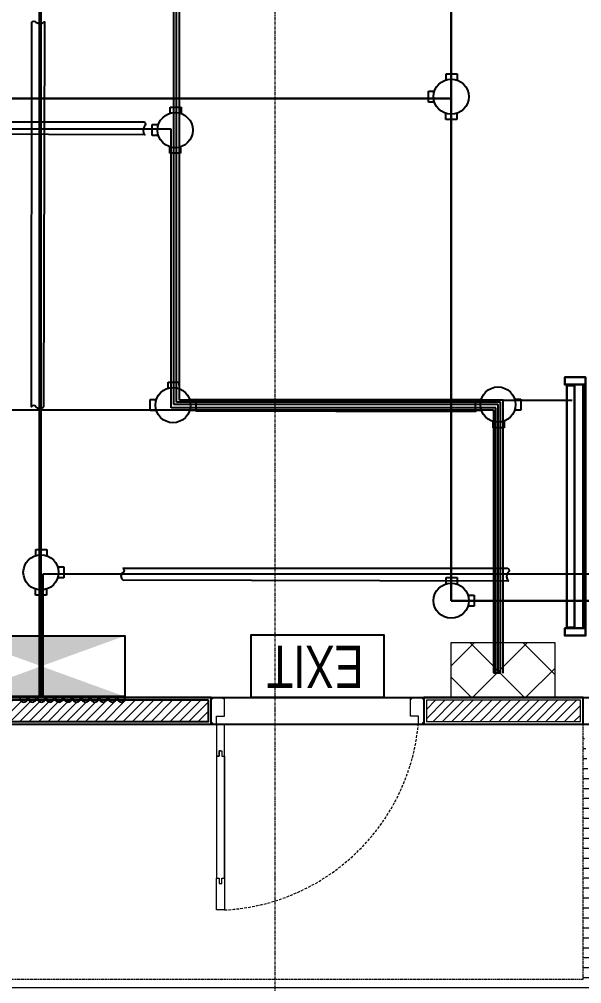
# Model space of a CAD drawing. Header units: inches. Extents: x 1083 to 6056, y 633 to 1543.
# Drawn here: x 1675.7 to 1781.5, y 893.9 to 1075.5 of the extents above; entities that cross this region are included whole.
import ezdxf

# ---------------------------------------------------------------- set-up
doc = ezdxf.new("R2010")
doc.units = ezdxf.units.IN
doc.header["$MEASUREMENT"] = 0
for name, pattern in [('ACAD_ISO12W100', [21, 12, -3, 0, -3, 0, -3]), ('DASH', [0.35, 0.25, -0.1]), ('DASHED', [0.75, 0.5, -0.25])]:
    doc.linetypes.add(name, pattern=pattern)
doc.layers.get('Defpoints').update_dxf_attribs({"lineweight": 0})
for name, color, linetype in [('Cables', 7, 'Continuous'), ('Panels', 1, 'Continuous'), ('wall 05', 3, 'Continuous')]:
    doc.layers.add(name, color=color, linetype=linetype)
for name, color, linetype, lineweight in [('DOOR', 115, 'Continuous', 15), ('E-WTL-Wall-Tube-Light', 7, 'Continuous', 30), ('Elevation Marker', 252, 'Continuous', 15), ('HACTH', 8, 'Continuous', 9), ('Parapet', 6, 'Continuous', 15), ('Plaster Line', 5, 'Continuous', 15), ('R_Hatch', 8, 'Continuous', 9), ('Sunshed', 5, 'Continuous', 15), ('Switchboard', 30, 'Continuous', 13), ('Text', 252, 'Continuous', 15)]:
    doc.layers.add(name, color=color, linetype=linetype, lineweight=lineweight)
doc.styles.add('Swiss721', font='swisscl.ttf')

# ---------------------------------------------------------------- blocks, each defined once
blk = doc.blocks.new('A$C5AAA0143')
at = {"layer": 'Defpoints'}
for points in [[(-39.75, 5), (-40, 5), (-40, 4.75), (-39.75, 4.75)], [(0, 5), (-0.25, 5), (-0.25, 4.75), (0, 4.75)], [(-39.75, 0.25), (-40, 0.25), (-40, 0), (-39.75, 0)], [(0, 0.25), (-0.25, 0.25), (-0.25, 0), (0, 0)]]:
    blk.add_lwpolyline(points, close=True, dxfattribs=at)
at = {"layer": 'DOOR'}
for points in [[(-1.75, 10), (-2, 10), (-2, 11), (-2.5, 11), (-2.5, 5), (-1, 5), (-1, 11), (-1.5, 11), (-1.5, 10), (-1.75, 10), (-1.5, 10), (-1.5, 11), (-1, 11), (-1, 33.99), (-1.5, 33.99), (-1.5, 34.99), (-2, 34.99), (-2, 33.99), (-2.5, 33.99), (-2.5, 11), (-2.5, 39.99), (-1, 39.99), (-1, 33.99)], [(-39, 5), (-39, 3.5), (-37.5, 3.5), (-37.5, 0.25), (-37.75, 0.25), (-37.75, 0), (-39.75, 0), (-39.75, 0.25), (-40, 0.25), (-40, 4.75), (-39.75, 4.75), (-39.75, 5), (-39, 5)], [(-1, 5), (-1, 3.5), (-2.5, 3.5), (-2.5, 0.25), (-2.25, 0.25), (-2.25, 0), (-0.25, 0), (-0.25, 0.25), (0, 0.25), (0, 4.75), (-0.25, 4.75), (-0.25, 5), (-1, 5)]]:
    blk.add_lwpolyline(points, dxfattribs=at)
at = {"layer": 'DOOR', "linetype": 'DASHED', "lineweight": 0}
blk.add_arc((-0.49, 1.36), 38.68, 92.9729, 174.603, dxfattribs=at)
at = {"layer": 'HACTH', "lineweight": 0, "ltscale": 10}
for p, q in [((-1.5, 5), (-39, 5)), ((-2.25, 0), (-37.75, 0))]:
    blk.add_line(p, q, dxfattribs=at)
blk = doc.blocks.new('A$C63C712C3')
at = {"ltscale": 2}
for p, q in [((39.8, 42), (33.8, 42)), ((39.8, 15.9), (33.8, 15.9)), ((1230.6, 42), (1236.6, 42)), ((1230.6, 15.9), (1236.6, 15.9))]:
    blk.add_line(p, q, dxfattribs=at)
for points in [[(35.5, 102.6), (0, 102.6), (0, 0), (35.5, 0)], [(35.5, 102.6), (1235.5, 102.6), (1235.5, 90.2), (35.5, 90.2)], [(1235.5, 102.6), (1270.9, 102.6), (1270.9, 0), (1235.5, 0)], [(39.8, 47.6), (1230.6, 47.6), (1230.6, 10.1), (39.8, 10.1)]]:
    blk.add_lwpolyline(points, close=True, dxfattribs=at)

msp = doc.modelspace()

# ---------------------------------------------------------------- hatches: boundary and pattern name
at = {"layer": 'HACTH', "lineweight": 0}
h = msp.add_hatch(dxfattribs=at)
h.set_pattern_fill('ANSI31', color=256, scale=10, style=0)
h.set_pattern_definition([(45, (-138306.2722, -170547.4057), (-0.8838834765, 0.8838834765), [])])
h.paths.add_polyline_path([(1711.28, 947.31), (1628.28, 947.31), (1628.28, 943.31), (1711.28, 943.31)])
h.paths.add_polyline_path([(1781.28, 947.31), (1752.28, 947.31), (1752.28, 943.31), (1781.28, 943.31)])
at = {"layer": 'Panels'}
h = msp.add_hatch(color=256, dxfattribs=at)
h.dxf.hatch_style = 1
h.paths.add_polyline_path([(1679.78, 953.72), (1695.5, 959.43), (1664.07, 959.43)])
h.paths.add_polyline_path([(1695.5, 948.01), (1679.78, 953.72), (1664.07, 948.01)])
at = {"layer": 'R_Hatch', "lineweight": 0}
h = msp.add_hatch(dxfattribs=at)
h.set_pattern_fill('ANSI31', color=256, scale=15, angle=315, style=0)
h.set_pattern_definition([(0, (-138306.2722, -170547.4057), (6e-16, 1.875), [])])
h.paths.add_polyline_path([(1781.78, 894.81), (1659.35, 894.81), (1659.35, 834.81), (1793.78, 834.81), (1781.78, 942.81)])
h.paths.add_polyline_path([(1659.35, 834.81), (1659.35, 894.81), (1133.78, 894.81), (1133.78, 942.81), (1121.78, 834.81)])
at = {"layer": 'Switchboard'}
h = msp.add_hatch(dxfattribs=at)
h.set_pattern_fill('ANSI37', color=256, scale=56.511086, angle=180)
h.set_pattern_definition([(225, (2200.4315, 1686.9674), (4.99492, -4.99492), []), (315, (2200.4315, 1686.9674), (4.99492, 4.99492), [])])
h.paths.add_polyline_path([(1756.97, 958.16), (1756.97, 947.81), (1776.44, 947.81), (1776.44, 958.16)])

# ---------------------------------------------------------------- linework, layer by layer
at = {"color": 6, "lineweight": 30}
for p, q in [((1756.96, 966.06), (1756.96, 1143.34)), ((1629.89, 1060.62), (1756.96, 1060.62)), ((1756.96, 966.06), (1788.86, 966.06))]:
    msp.add_line(p, q, dxfattribs=at)
for p, q in [((1756.03, 1064.13), (1756.03, 1065.29)), ((1756.03, 1065.29), (1758.1, 1065.29)), ((1758.1, 1065.29), (1758.1, 1064.06)), ((1752.66, 1059.92), (1752.66, 1061.98)), ((1752.66, 1061.98), (1753.82, 1061.98)), ((1704.06, 1057.84), (1704.06, 1059)), ((1704.06, 1059), (1706.13, 1059)), ((1706.13, 1059), (1706.13, 1057.77)), ((1753.82, 1059.92), (1752.66, 1059.92)), ((1755.93, 1056.64), (1755.93, 1057.81)), ((1758, 1057.81), (1758, 1056.64)), ((1700.69, 1053.63), (1700.69, 1055.69)), ((1700.69, 1055.69), (1701.86, 1055.69)), ((1758, 1056.64), (1755.93, 1056.64)), ((1701.86, 1053.63), (1700.69, 1053.63)), ((1703.96, 1050.35), (1703.96, 1051.52)), ((1706.03, 1051.52), (1706.03, 1050.35)), ((1706.03, 1050.35), (1703.96, 1050.35)), ((1703.65, 1006.05), (1703.65, 1007.22)), ((1703.65, 1007.22), (1705.71, 1007.22)), ((1705.71, 1007.22), (1705.72, 1005.99)), ((1700.27, 1001.84), (1700.27, 1003.91)), ((1700.27, 1003.91), (1701.44, 1003.91)), ((1707.73, 1003.91), (1708.9, 1003.91)), ((1708.9, 1003.98), (1708.9, 1003.67)), ((1708.9, 1003.91), (1708.9, 1001.84)), ((1761.56, 1001.89), (1761.56, 1003.96)), ((1761.56, 1003.96), (1762.73, 1003.96)), ((1768.93, 1004.02), (1770.1, 1004.02)), ((1770.1, 1004.02), (1770.1, 1001.96)), ((1701.44, 1001.84), (1700.27, 1001.84)), ((1708.9, 1001.84), (1707.73, 1001.84)), ((1708.9, 1001.84), (1708.9, 1001.73)), ((1762.73, 1001.89), (1761.56, 1001.89)), ((1761.56, 1001.89), (1761.56, 1001.59)), ((1770.1, 1001.96), (1768.93, 1001.96)), ((1764.83, 998.61), (1764.83, 999.78)), ((1766.9, 999.78), (1766.9, 998.61)), ((1766.9, 998.61), (1764.83, 998.61)), ((1678.79, 974.55), (1678.79, 975.72)), ((1678.79, 975.72), (1680.85, 975.72)), ((1680.85, 975.72), (1680.86, 974.48)), ((1682.87, 972.41), (1684.04, 972.41)), ((1684.04, 972.41), (1684.04, 970.34)), ((1684.04, 970.34), (1682.87, 970.34)), ((1756.03, 969.23), (1756.03, 970.4)), ((1756.03, 970.4), (1758.1, 970.4)), ((1758.1, 970.4), (1758.1, 969.16)), ((1678.69, 967.07), (1678.69, 968.23)), ((1680.75, 968.23), (1680.75, 967.07)), ((1680.75, 967.07), (1678.69, 967.07)), ((1760.11, 967.09), (1761.28, 967.09)), ((1761.28, 967.09), (1761.28, 965.02)), ((1761.28, 965.02), (1760.11, 965.02))]:
    msp.add_line(p, q)
for points in [[(1678, 1074.98, -0.56347), (1678.79, 1074.98, 0.368601), (1680.41, 1075.07), (1680.2, 1002.53, -0.456322), (1678.79, 1002.54, 0.605884), (1677.97, 1002.54)], [(1699.21, 1056.21, -0.56347), (1699.21, 1055.41, 0.368601), (1699.3, 1053.8), (1626.77, 1054, -0.456322), (1626.77, 1055.41, 0.605884), (1626.77, 1056.24)], [(1767.62, 972.16, -0.56347), (1767.62, 971.36, 0.368601), (1767.71, 969.75), (1695.18, 969.95, -0.456322), (1695.18, 971.36, 0.605884), (1695.18, 972.18)]]:
    msp.add_lwpolyline(points, format="xyb", close=True)
for points in [[(1708.9, 1003.98), (1761.56, 1003.96)], [(1761.56, 1001.59), (1708.9, 1001.73)]]:
    msp.add_lwpolyline(points)
at = {"color": 4}
msp.add_lwpolyline([(1744.25, 947.81), (1719.31, 947.81), (1719.31, 959.64), (1744.25, 959.64)], close=True, dxfattribs=at)
for centre in [(1756.96, 1060.95), (1705, 1054.66), (1704.58, 1002.88), (1765.78, 1002.99), (1679.72, 971.38), (1756.96, 966.06)]:
    msp.add_circle(centre, 3.31)
at = {"layer": 'Cables', "color": 1}
for p, q in [((1679.47, 947.61), (1679.47, 1217.49)), ((1679.79, 947.61), (1679.79, 1082.79)), ((1666.04, 1002.02), (1764.93, 1002.02)), ((1680.13, 947.61), (1680.13, 971.14)), ((1680.13, 971.14), (1816.36, 971.14))]:
    msp.add_line(p, q, dxfattribs=at)
at = {"layer": 'Cables', "color": 3}
for p, q in [((1705.27, 1003.41), (1705.27, 1218.37)), ((1704.73, 1002.99), (1704.73, 1166.71)), ((1705.82, 1003.84), (1705.82, 1102.6)), ((1704.24, 1054.82), (1623.77, 1054.82)), ((1704.24, 1002.4), (1704.24, 1054.82)), ((1765.34, 1002.4), (1704.24, 1002.4)), ((1765.78, 1002.99), (1704.73, 1002.99)), ((1766.27, 1003.41), (1705.27, 1003.41)), ((1766.75, 1003.82), (1705.82, 1003.82)), ((1765.34, 952.48), (1765.34, 1002.4)), ((1765.78, 952.48), (1765.78, 1002.99)), ((1766.27, 952.48), (1766.27, 1003.41)), ((1766.75, 952.44), (1766.75, 1003.82)), ((1766.75, 1003.82), (1779.76, 1003.82))]:
    msp.add_line(p, q, dxfattribs=at)
at = {"layer": 'Elevation Marker', "linetype": 'ACAD_ISO12W100', "ltscale": 0.02}
msp.add_line((1723.83, 834.85), (1723.83, 1306.94), dxfattribs=at)
at = {"layer": 'Panels'}
for p, q in [((1764.93, 1002.02), (1764.93, 952.48)), ((1764.93, 952.48), (1766.27, 952.48))]:
    msp.add_line(p, q, dxfattribs=at)
msp.add_lwpolyline([(1664.07, 959.43), (1695.5, 959.43), (1695.5, 948.01), (1664.07, 948.01)], close=True, dxfattribs=at)
for points in [[(1675.78, 948.01), (1675.78, 947.61, 1), (1677.11, 947.61), (1677.11, 948.01)], [(1677.44, 948.01), (1677.44, 947.61, 1), (1678.78, 947.61), (1678.78, 948.01)], [(1679.12, 948.01), (1679.12, 947.61, 1), (1680.46, 947.61), (1680.46, 948.01)], [(1680.79, 948.01), (1680.79, 947.61, 1), (1682.12, 947.61), (1682.12, 948.01)], [(1682.47, 948.01), (1682.47, 947.61, 1), (1683.8, 947.61), (1683.8, 948.01)], [(1684.13, 948.01), (1684.13, 947.61, 1), (1685.47, 947.61), (1685.47, 948.01)], [(1685.81, 948.01), (1685.81, 947.61, 1), (1687.15, 947.61), (1687.15, 948.01)], [(1687.47, 948.01), (1687.47, 947.61, 1), (1688.81, 947.61), (1688.81, 948.01)], [(1689.15, 948.01), (1689.15, 947.61, 1), (1690.49, 947.61), (1690.49, 948.01)], [(1690.83, 948.01), (1690.83, 947.61, 1), (1692.17, 947.61), (1692.17, 948.01)], [(1692.5, 948.01), (1692.5, 947.61, 1), (1693.83, 947.61), (1693.83, 948.01)], [(1694.18, 948.01), (1694.18, 947.61, 1), (1695.51, 947.61), (1695.51, 948.01)]]:
    msp.add_lwpolyline(points, format="xyb", dxfattribs=at)
at = {"layer": 'Parapet', "color": 252, "lineweight": -3}
for points in [[(1121.78, 942.81), (1929.78, 942.81), (1929.78, 1335.81), (1842.78, 1335.81), (1842.78, 1270.81), (1121.78, 1270.81)], [(1126.78, 947.81), (1924.78, 947.81), (1924.78, 1330.81), (1847.78, 1330.81), (1847.78, 1265.81), (1126.78, 1265.81)]]:
    msp.add_lwpolyline(points, close=True, dxfattribs=at)
at = {"layer": 'Plaster Line', "color": 252, "lineweight": -3}
msp.add_lwpolyline([(1711.28, 947.31), (1628.28, 947.31), (1628.28, 943.31), (1711.28, 943.31)], close=True, dxfattribs=at)
at = {"layer": 'Plaster Line'}
msp.add_lwpolyline([(1781.28, 947.31), (1752.28, 947.31), (1752.28, 943.31), (1781.28, 943.31)], close=True, dxfattribs=at)
at = {"layer": 'Sunshed', "linetype": 'DASH'}
msp.add_lwpolyline([(1133.78, 942.81), (1133.78, 894.81), (1781.78, 894.81), (1781.78, 942.81)], dxfattribs=at)
at = {"layer": 'Switchboard'}
msp.add_lwpolyline([(1776.44, 947.81), (1756.97, 947.81), (1756.97, 958.16), (1776.44, 958.16)], close=True, dxfattribs=at)
at = {"layer": 'wall 05', "color": 252, "lineweight": -3}
for points in [[(1711.78, 947.81), (1627.78, 947.81), (1627.78, 942.81), (1711.78, 942.81)], [(1781.78, 947.81), (1751.78, 947.81), (1751.78, 942.81), (1781.78, 942.81)]]:
    msp.add_lwpolyline(points, close=True, dxfattribs=at)

# ---------------------------------------------------------------- block references
at = {"layer": 'DOOR', "lineweight": 0, "rotation": 180}
msp.add_blockref('A$C5AAA0143', (1711.78, 947.81), dxfattribs=at)
at = {"layer": 'E-WTL-Wall-Tube-Light', "lineweight": 0, "xscale": 0.03825770519629215, "yscale": 0.03825770520678021, "zscale": 0.03825770521002791, "rotation": 270}
msp.add_blockref('A$C63C712C3', (1778.33, 1008.12), dxfattribs=at)

# ---------------------------------------------------------------- texts
at = {"layer": 'Text', "color": 4, "insert": (1731.33, 949.6), "char_height": 8, "width": 62.6303, "attachment_point": 2, "rotation": 180, "style": 'Swiss721'}
msp.add_mtext('EXIT ', dxfattribs=at)

doc.saveas('drawing.dxf')
